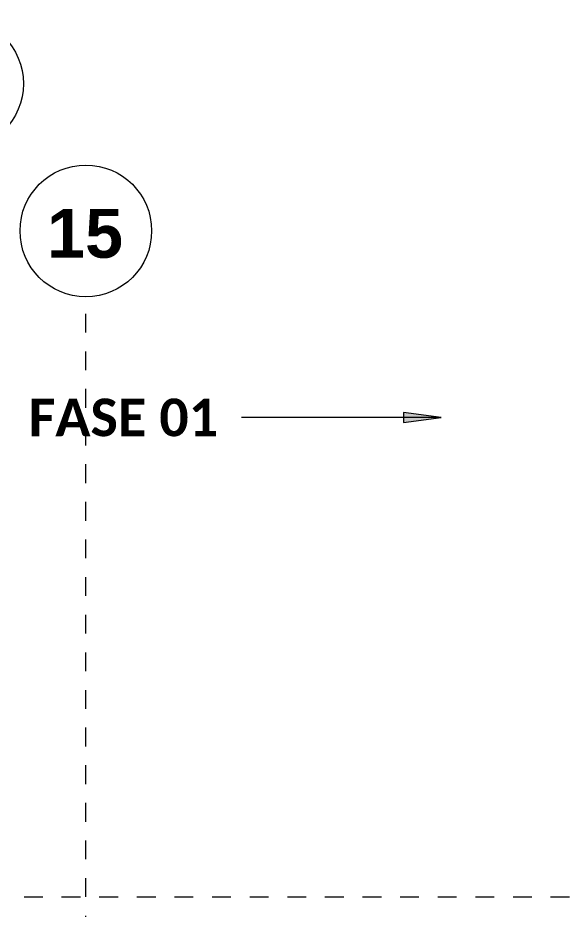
# Model space of a CAD drawing. Header units: metres. Extents: x -5 to 264, y -2 to 18.
# Drawn here: x 214.101 to 217.022, y 12.035 to 16.773 of the extents above; entities that cross this region are included whole.
import ezdxf

# ---------------------------------------------------------------- set-up
doc = ezdxf.new("R2010")
doc.units = ezdxf.units.M
doc.linetypes.add('Center', pattern=[0.03, 0.012, -0.006, 0.006, -0.006])
doc.linetypes.add('Grid Line', pattern=[0.022225, 0.0127, -0.003175, 0.003175, -0.003175])
doc.layers.add('A-FLOR-LEVL-2', color=7, linetype='Center', lineweight=5, true_color=0x0080c0)
doc.layers.add('S-GRID-5', color=7, linetype='Grid Line', lineweight=5, true_color=0x0080c0)
for name, color, linetype, lineweight in [('G-ANNO-TEXT', 7, 'Continuous', 5), ('S-GRID-IDEN', 7, 'Continuous', 5), ('S-GRID-IDEN-2', 7, 'Continuous', 18)]:
    doc.layers.add(name, color=color, linetype=linetype, lineweight=lineweight)
doc.styles.add('Arial_B_1', font='arialbd.ttf', dxfattribs={"height": 0.26})
doc.styles.add('Calibri_B_1', font='calibrib.ttf', dxfattribs={"height": 0.2})

# ---------------------------------------------------------------- blocks, each defined once
blk = doc.blocks.new('Eixo - CABEÇA DE EIXO - PRETO-498843-CORTE C_C')
at = {"layer": 'S-GRID-IDEN-2'}
blk.add_circle((78, 15.6404), 0.35, dxfattribs=at)

msp = doc.modelspace()

# ---------------------------------------------------------------- hatches: boundary and pattern name
at = {"layer": 'G-ANNO-TEXT'}
msp.add_hatch(color=256, dxfattribs=at).paths.add_polyline_path([(216.3522, 14.649), (216.1522, 14.6753), (216.1522, 14.6226)])

# ---------------------------------------------------------------- linework, layer by layer
at = {"layer": 'A-FLOR-LEVL-2'}
msp.add_line((210.5337, 12.1), (237.3201, 12.1), dxfattribs=at)
at = {"layer": 'G-ANNO-TEXT'}
for p, q in [((215.5515, 14.649), (215.2904, 14.649)), ((216.3522, 14.649), (215.5515, 14.649)), ((216.3522, 14.649), (216.1522, 14.6753)), ((216.1522, 14.6753), (216.1522, 14.6226)), ((216.1522, 14.6226), (216.3522, 14.649))]:
    msp.add_line(p, q, dxfattribs=at)
at = {"layer": 'S-GRID-5'}
msp.add_line((214.4623, 0.1), (214.4623, 15.2904), dxfattribs=at)

# ---------------------------------------------------------------- block references
at = {"layer": 'S-GRID-IDEN-2'}
for p in [(135.7803, 0.7825), (136.4623, 0)]:
    msp.add_blockref('Eixo - CABEÇA DE EIXO - PRETO-498843-CORTE C_C', p, dxfattribs=at)

# ---------------------------------------------------------------- texts
at = {"layer": 'G-ANNO-TEXT', "insert": (214.1585, 14.749), "char_height": 0.2, "width": 1.250633, "attachment_point": 1, "style": 'Calibri_B_1'}
msp.add_mtext('FASE 01', dxfattribs=at)
at = {"layer": 'S-GRID-IDEN', "insert": (214.2562, 15.7576), "char_height": 0.26, "width": 0.497046, "attachment_point": 1, "style": 'Arial_B_1'}
msp.add_mtext('15', dxfattribs=at)

doc.saveas('drawing.dxf')
